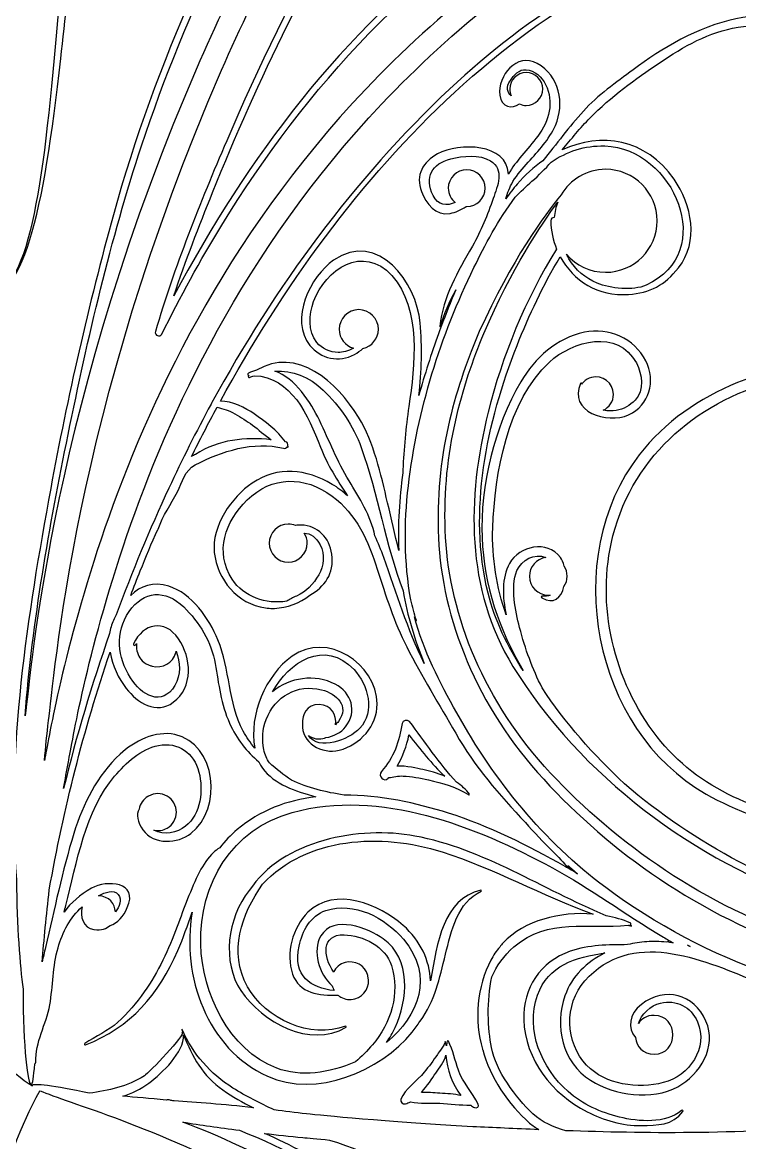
# Model space of a CAD drawing. Extents: x 0 to 115, y 0 to 123.
# Drawn here: x 59.2 to 73.12, y 69.19 to 90.92 of the extents above; entities that cross this region are included whole.
import ezdxf

# ---------------------------------------------------------------- set-up
doc = ezdxf.new("R2010")
doc.units = 0
doc.layers.add('ink_ext_XXXXXX', color=7, linetype='CONTINUOUS')

msp = doc.modelspace()

# ---------------------------------------------------------------- linework, layer by layer
at = {"layer": 'ink_ext_XXXXXX', "color": 7}
for points in [[(62.980708, 83.455911), (62.980708, 83.455911)], [(66.587861, 79.895325), (66.587861, 79.895325)], [(61.022791, 79.425425), (61.022791, 79.425425)], [(65.26953, 78.083811), (65.26953, 78.083811)], [(59.254316, 77.471741), (59.254316, 77.471741)], [(66.711686, 77.357794), (66.711686, 77.357794)], [(69.732875, 74.545802), (69.732875, 74.545802)], [(61.059833, 74.000055), (61.059833, 74.000055)], [(72.149402, 72.997461), (72.149402, 72.997461)], [(66.43405, 71.419839), (66.43405, 71.419839)], [(62.100175, 70.003789), (62.100175, 70.003789)], [(66.734264, 69.98368), (66.734264, 69.98368)], [(62.317133, 69.586805), (62.317133, 69.586805)]]:
    msp.add_lwpolyline(points, dxfattribs=at)
for points in [[(61.512447, 88.523211), (63.266105, 93.823697), (66.447102, 98.586902), (70.538266, 102.370444)], [(67.725569, 96.799377), (65.914055, 94.253027), (64.3957, 91.497833), (63.166622, 88.625869)], [(60.24668, 95.501508), (60.084755, 93.518544), (59.953522, 91.731725), (59.81735, 90.234183)], [(59.946466, 90.220777), (60.1158, 91.717614), (60.279136, 93.501964), (60.465755, 95.482811)], [(64.688858, 95.543136), (63.058672, 92.955864), (61.787261, 90.1474), (60.968816, 87.188652)], [(65.343966, 95.338877), (64.273639, 93.586983), (63.3797, 91.84285), (62.646275, 90.175622)], [(63.06608, 89.991119), (63.790686, 91.641766), (64.674041, 93.367555), (65.730258, 95.103222)], [(62.892514, 87.623275), (63.779397, 89.82355), (64.832086, 91.961736), (66.052697, 93.996911)], [(63.071725, 86.987922), (64.709319, 89.651041), (66.871494, 92.057339), (69.646091, 93.562641)], [(70.987352, 93.489264), (68.941594, 92.482436), (67.255316, 91.081555), (65.869605, 89.632697)], [(63.04315, 83.571975), (65.445919, 87.96935), (69.105636, 92.005833), (74.037469, 93.024655)], [(66.177933, 89.339891), (67.531541, 90.764761), (69.181483, 92.1413), (71.166211, 93.125197)], [(72.870127, 92.841916), (70.868114, 92.209386), (69.040019, 91.083672), (67.490619, 89.626347)], [(67.856802, 92.574511), (65.412405, 90.754883), (63.562086, 88.289319), (62.140039, 85.615616)], [(75.050647, 90.390464), (73.946452, 91.685864), (72.141641, 90.826497), (71.054027, 90.002408)], [(73.088497, 90.826497), (73.647297, 90.913986), (74.306286, 90.851544), (74.743025, 90.450436)], [(71.566614, 90.13858), (72.026283, 90.448319), (72.531814, 90.739714), (73.088497, 90.826497)], [(59.81735, 90.234183), (59.681177, 88.7377), (59.536891, 87.525908), (59.307586, 86.717694)], [(59.346039, 86.706405), (59.600744, 87.513208), (59.778191, 88.725705), (59.946466, 90.220777)], [(69.193477, 90.122352), (68.792722, 90.344955), (68.422658, 89.884227), (68.465344, 89.506402)], [(62.646275, 90.175622), (59.766902, 83.588202), (59.379552, 78.383319), (59.254316, 77.471741)], [(59.707283, 77.376139), (59.8237, 78.128614), (60.167305, 83.347961), (63.06608, 89.991119)], [(68.670661, 89.795327), (68.738747, 89.892341), (68.8407, 90.018989), (68.978283, 90.003114)], [(68.978283, 90.003114), (69.14303, 89.985122), (69.282025, 89.862002), (69.353991, 89.7156)], [(69.543786, 88.920791), (69.735344, 89.347652), (69.6154, 89.887402), (69.193477, 90.122352)], [(71.054027, 90.002408), (70.723827, 89.751936), (70.367522, 89.50993), (70.088122, 89.20125)], [(70.219355, 89.069664), (70.611644, 89.474652), (71.099889, 89.824255), (71.566614, 90.13858)], [(68.688652, 89.497936), (68.613511, 89.546972), (68.579291, 89.663741), (68.670661, 89.795327)], [(68.978636, 89.94808), (68.805069, 89.94808), (68.659372, 89.803089), (68.659372, 89.628816)], [(69.298252, 89.628816), (69.298252, 89.803089), (69.153614, 89.94808), (68.978636, 89.94808)], [(65.869605, 89.632697), (63.088305, 86.698644), (61.630627, 83.490483), (60.803011, 81.115583)], [(67.490619, 89.626347), (65.631833, 87.879744), (64.101836, 85.787066), (62.879814, 83.544105)], [(68.659372, 89.628816), (68.659372, 89.58225), (68.670661, 89.538152), (68.688652, 89.497936)], [(68.978636, 89.309552), (69.153614, 89.309552), (69.298252, 89.454544), (69.298252, 89.628816)], [(69.353991, 89.7156), (69.522266, 89.374816), (69.429133, 89.008986), (69.203355, 88.716533)], [(61.230225, 80.968122), (62.038086, 83.307391), (63.462955, 86.458755), (66.177933, 89.339891)], [(68.465344, 89.506402), (68.49145, 89.267925), (68.706997, 89.233705), (68.848461, 89.33848)], [(68.848461, 89.33848), (68.888325, 89.320136), (68.932422, 89.309552), (68.978636, 89.309552)], [(70.088122, 89.20125), (69.810133, 88.894333), (69.563541, 88.559194), (69.30178, 88.237814)], [(69.017441, 88.208886), (69.220289, 88.430077), (69.419608, 88.644566), (69.543786, 88.920791)], [(69.673255, 88.448422), (69.851761, 88.657266), (70.026033, 88.870344), (70.219355, 89.069664)], [(69.203355, 88.716533), (68.993452, 88.443483), (68.778611, 88.228994), (68.631855, 87.977464)], [(71.846366, 87.88045), (71.297797, 88.673494), (70.426436, 88.786383), (69.673255, 88.448422)], [(60.088989, 82.924627), (60.472811, 84.802464), (60.910961, 86.702525), (61.512447, 88.523211)], [(63.166622, 88.625869), (62.649802, 87.417958), (62.150269, 86.185), (61.783027, 84.921702)], [(68.631855, 87.977464), (68.615627, 88.581066), (67.679002, 88.590591), (67.258139, 88.369752)], [(69.465116, 88.211708), (69.766036, 88.414908), (70.109289, 88.536616), (70.501225, 88.523211)], [(70.501225, 88.523211), (71.847777, 88.476997), (72.70538, 86.464752), (71.305205, 85.822344)], [(67.258139, 88.369752), (66.97768, 88.221586), (66.820694, 87.953475), (66.946636, 87.63915)], [(67.170297, 87.564008), (66.996025, 87.914669), (67.145602, 88.183133), (67.51743, 88.273091)], [(67.51743, 88.273091), (67.749558, 88.329536), (68.071997, 88.366577), (68.287897, 88.234991)], [(68.287897, 88.234991), (68.556714, 88.069891), (68.424775, 87.743925), (68.33905, 87.506858)], [(69.30178, 88.237814), (69.120805, 88.112577), (68.953236, 87.960883), (68.805422, 87.784494)], [(67.823994, 88.06213), (67.628908, 88.06213), (67.465925, 87.8995), (67.465925, 87.704061)], [(68.181711, 87.704061), (68.181711, 87.8995), (68.01908, 88.06213), (67.823994, 88.06213)], [(68.720755, 87.832119), (68.80648, 87.968644), (68.909139, 88.091058), (69.017441, 88.208886)], [(69.088702, 87.837411), (69.223816, 87.955239), (69.346936, 88.081533), (69.465116, 88.211708)], [(70.519216, 88.070597), (70.151269, 88.070597), (69.830947, 87.871277), (69.65738, 87.574591)], [(71.518283, 87.07153), (71.518283, 87.623275), (71.071314, 88.070597), (70.519216, 88.070597)], [(68.581408, 87.498391), (68.617391, 87.612339), (68.655139, 87.725933), (68.720755, 87.832119)], [(68.766264, 87.529083), (68.868216, 87.635269), (68.975108, 87.73828), (69.088702, 87.837411)], [(71.933502, 86.159247), (72.334258, 86.669716), (72.192794, 87.3788), (71.846366, 87.88045)], [(62.140039, 85.615616), (62.366875, 86.293655), (62.626166, 86.961816), (62.892514, 87.623275)], [(66.946636, 87.63915), (67.040475, 87.403847), (67.215805, 87.16043), (67.505436, 87.216169)], [(67.465925, 87.704061), (67.465925, 87.59223), (67.519547, 87.492041), (67.601391, 87.426072)], [(67.823994, 87.346344), (68.01908, 87.346344), (68.181711, 87.509327), (68.181711, 87.704061)], [(69.65738, 87.574591), (69.331414, 87.180186), (68.697472, 86.319055), (68.068469, 84.923466)], [(68.805422, 87.784494), (68.727811, 87.692419), (68.653727, 87.596111), (68.581408, 87.498391)], [(67.601391, 87.426072), (67.441583, 87.357986), (67.268369, 87.365394), (67.170297, 87.564008)], [(68.33905, 87.506858), (68.222633, 87.183714), (68.104452, 86.878208), (67.934061, 86.5787)], [(67.964047, 86.162775), (68.17395, 86.588577), (68.4343, 87.094108), (68.766264, 87.529083)], [(68.154194, 84.886425), (68.703822, 86.155014), (69.262269, 86.989333), (69.589647, 87.43595)], [(69.589647, 87.43595), (69.553311, 87.341405), (69.53038, 87.240158), (69.52403, 87.13503)], [(60.968816, 87.188652), (60.485158, 85.439933), (60.079111, 83.664402), (59.75138, 81.880758)], [(67.505436, 87.216169), (67.599627, 87.234514), (67.711458, 87.28108), (67.810589, 87.34705)], [(67.810589, 87.34705), (67.815527, 87.346344), (67.819761, 87.346344), (67.823994, 87.346344)], [(61.904383, 84.870902), (62.264922, 85.591627), (62.649097, 86.300711), (63.071725, 86.987922)], [(69.52403, 87.13503), (69.489105, 87.136794), (69.452769, 87.117039), (69.45418, 87.07153)], [(69.45418, 87.07153), (69.460883, 86.876797), (69.500747, 86.691236), (69.569186, 86.522255)], [(70.519216, 86.072464), (71.071314, 86.072464), (71.518283, 86.520139), (71.518283, 87.07153)], [(58.712802, 85.5754), (58.70363, 85.570814), (59.106502, 85.882316), (59.346039, 86.706405)], [(59.307586, 86.717694), (59.093802, 85.894311), (58.705041, 85.571519), (58.712802, 85.5754)], [(66.920883, 85.092094), (66.855619, 85.867852), (66.107025, 86.896552), (65.24025, 86.307061)], [(64.853605, 85.505902), (65.080089, 86.129614), (65.814572, 86.62703), (66.370902, 86.008964)], [(67.934061, 86.5787), (67.649722, 86.081283), (67.357975, 85.600447), (67.303294, 85.020833)], [(69.569186, 86.522255), (68.962055, 85.555644), (68.510852, 84.446158), (68.239919, 83.358191)], [(65.24025, 86.307061), (64.790105, 86.000144), (64.38053, 85.149244), (64.780933, 84.655708)], [(68.80013, 84.649711), (69.034375, 85.236733), (69.308483, 85.826577), (69.637625, 86.3755)], [(69.637625, 86.3755), (69.888802, 85.907716), (70.372814, 85.601858), (70.962658, 85.643839)], [(69.806958, 86.336341), (69.791083, 86.364564), (69.775561, 86.393491), (69.760391, 86.422419)], [(69.760391, 86.422419), (69.944189, 86.208283), (70.215475, 86.072464), (70.519216, 86.072464)], [(70.357291, 85.860444), (70.126927, 85.955694), (69.932194, 86.118325), (69.806958, 86.336341)], [(66.691577, 81.930147), (66.86338, 83.393469), (67.314936, 84.841975), (67.964047, 86.162775)], [(70.962658, 85.643839), (71.379994, 85.673472), (71.669625, 85.824461), (71.933502, 86.159247)], [(66.370902, 86.008964), (66.948752, 85.366908), (66.817166, 84.258833), (66.700044, 83.466494)], [(71.305205, 85.822344), (71.055791, 85.707691), (70.606, 85.758844), (70.357291, 85.860444)], [(67.609505, 85.729916), (67.489561, 85.447341), (67.3802, 85.163002), (67.277541, 84.881839)], [(67.315289, 85.019069), (67.384433, 85.269541), (67.488855, 85.503786), (67.609505, 85.729916)], [(64.915341, 84.710036), (64.738952, 84.936166), (64.760119, 85.249786), (64.853605, 85.505902)], [(65.728494, 85.348211), (65.520708, 85.348211), (65.347494, 85.174997), (65.347494, 84.966858)], [(66.1102, 84.966858), (66.1102, 85.174997), (65.93628, 85.348211), (65.728494, 85.348211)], [(65.347494, 84.966858), (65.347494, 84.792939), (65.468497, 84.643714), (65.629716, 84.599264)], [(65.809986, 84.59503), (65.980025, 84.632425), (66.1102, 84.786589), (66.1102, 84.966858)], [(66.89513, 83.683452), (66.950869, 84.150883), (66.959336, 84.622547), (66.920883, 85.092094)], [(67.303294, 85.020833), (67.302589, 85.013425), (67.313877, 85.012366), (67.315289, 85.019069)], [(69.427369, 84.329741), (69.874691, 84.742491), (70.761222, 84.984497), (71.115764, 84.313514)], [(71.299208, 84.355847), (71.076252, 84.788705), (70.583069, 85.009897), (70.107172, 84.909355)], [(61.783027, 84.921702), (61.762214, 84.850089), (61.870516, 84.802111), (61.904383, 84.870902)], [(67.277541, 84.881839), (67.136077, 84.490961), (67.006255, 84.090205), (66.89513, 83.683452)], [(68.068469, 84.923466), (67.639139, 83.92193), (67.223566, 82.612419), (67.270839, 81.065841)], [(67.408422, 81.071486), (67.346686, 82.588783), (67.741797, 83.887358), (68.154194, 84.886425)], [(70.107172, 84.909355), (69.566364, 84.795408), (69.147264, 84.412644), (68.871039, 83.945919)], [(65.724261, 83.263294), (65.311158, 83.944861), (64.517055, 84.643714), (63.746941, 84.173461)], [(64.780933, 84.655708), (64.991541, 84.396769), (65.349258, 84.312102), (65.645944, 84.478614)], [(65.32668, 84.517066), (65.178514, 84.522711), (65.00918, 84.590444), (64.915341, 84.710036)], [(65.629716, 84.599264), (65.528116, 84.544583), (65.414522, 84.513186), (65.32668, 84.517066)], [(65.645944, 84.478614), (65.706269, 84.512833), (65.762361, 84.550933), (65.809986, 84.59503)], [(68.237802, 79.850169), (67.846219, 81.42003), (68.210286, 83.175452), (68.80013, 84.649711)], [(68.329525, 81.113114), (68.36445, 82.165802), (68.619508, 83.583264), (69.427369, 84.329741)], [(70.96548, 83.307391), (71.370116, 83.49013), (71.499233, 83.967086), (71.299208, 84.355847)], [(75.421064, 84.402766), (73.838855, 84.34985), (72.173744, 83.824564), (71.169739, 82.530222)], [(63.587839, 84.116311), (63.564908, 84.105727), (63.574786, 84.068686), (63.599127, 84.067275)], [(63.746941, 84.173461), (63.695083, 84.161114), (63.641814, 84.142769), (63.587839, 84.116311)], [(64.101836, 84.155116), (64.439797, 84.173461), (64.76153, 84.049989), (65.038814, 83.786816)], [(64.965436, 83.201205), (64.798925, 83.547986), (64.493772, 84.022825), (64.101836, 84.155116)], [(71.115764, 84.313514), (71.230416, 84.096908), (71.275925, 83.786111), (71.090364, 83.589966)], [(63.588191, 84.059514), (63.571964, 84.045402), (63.59313, 84.023883), (63.609711, 84.03235)], [(63.599127, 84.067275), (63.595247, 84.064452), (63.592072, 84.062689), (63.588191, 84.059514)], [(63.609711, 84.03235), (63.639344, 84.04505), (63.668272, 84.056339), (63.697552, 84.067275)], [(63.697552, 84.067275), (64.424275, 84.043286), (64.746008, 83.295044), (64.984839, 82.682975)], [(68.871039, 83.945919), (68.359864, 83.081966), (68.084697, 81.934733), (68.121739, 80.928258)], [(70.03203, 83.915227), (69.78438, 83.370891), (70.549555, 83.119361), (70.96548, 83.307391)], [(70.05743, 83.904644), (70.063075, 83.919108), (70.038733, 83.929691), (70.03203, 83.915227)], [(70.090591, 83.94345), (70.076127, 83.926869), (70.065544, 83.914169), (70.056019, 83.902527)], [(70.056019, 83.902527), (70.057077, 83.902527), (70.057077, 83.903233), (70.05743, 83.904644)], [(70.242639, 84.03235), (70.188311, 84.017533), (70.128339, 83.984372), (70.090591, 83.94345)], [(70.671616, 83.704972), (70.671616, 83.925458), (70.454658, 84.090911), (70.242639, 84.03235)], [(70.661739, 80.961419), (71.066022, 82.550683), (72.367772, 83.622775), (73.940102, 84.005186)], [(65.038814, 83.786816), (65.361958, 83.480958), (65.624425, 83.093608), (65.776825, 82.67345)], [(70.471944, 83.396997), (70.588714, 83.450972), (70.671616, 83.569858), (70.671616, 83.704972)], [(62.863939, 83.51553), (62.573602, 82.980719), (62.299847, 82.437089), (62.04373, 81.887814)], [(62.483997, 82.497766), (62.642747, 82.818089), (62.8082, 83.138411), (62.980708, 83.455911)], [(62.879814, 83.544105), (62.870289, 83.537755), (62.863939, 83.527172), (62.863939, 83.51553)], [(62.980708, 83.455911), (63.095714, 83.418869), (63.210014, 83.396644), (63.323255, 83.329969)], [(63.70108, 83.32503), (63.527866, 83.4418), (63.273161, 83.573033), (63.04315, 83.571975)], [(66.700044, 83.466494), (66.639366, 83.056566), (66.605147, 82.653341), (66.585391, 82.238122)], [(71.090364, 83.589966), (70.991233, 83.485897), (70.866702, 83.414989), (70.723827, 83.391352)], [(63.323255, 83.329969), (63.441436, 83.259414), (63.558911, 83.188152), (63.669683, 83.106308)], [(64.30433, 82.785633), (64.157222, 82.998711), (63.902516, 83.188858), (63.70108, 83.32503)], [(66.289411, 81.598536), (66.152886, 82.165802), (66.030472, 82.758469), (65.724261, 83.263294)], [(68.239919, 83.358191), (67.822936, 81.683908), (67.801769, 79.929191), (68.721814, 78.427064)], [(70.723827, 83.391352), (70.653272, 83.380064), (70.563314, 83.381827), (70.471944, 83.396997)], [(63.669683, 83.106308), (63.781866, 83.023758), (63.902516, 82.912986), (64.031633, 82.824439)], [(65.541875, 82.025044), (65.312216, 82.40675), (65.156994, 82.803272), (64.965436, 83.201205)], [(59.254316, 77.471741), (59.397544, 79.307597), (59.724922, 81.140277), (60.088989, 82.924627)], [(62.553847, 82.33443), (63.069608, 82.603952), (63.683441, 82.803977), (64.269758, 82.65828)], [(64.031633, 82.824439), (63.521164, 82.879825), (63.017044, 82.830436), (62.559139, 82.541158)], [(64.269758, 82.65828), (64.300097, 82.651225), (64.324439, 82.663925), (64.338197, 82.684386)], [(64.305741, 82.785633), (64.304683, 82.785633), (64.304683, 82.785633), (64.30433, 82.785633)], [(64.350191, 82.710844), (64.357952, 82.742947), (64.345605, 82.778225), (64.305741, 82.785633)], [(64.338197, 82.684386), (64.343136, 82.68368), (64.347722, 82.682269), (64.351602, 82.681564)], [(64.360422, 82.6925), (64.357247, 82.69885), (64.354072, 82.704847), (64.350191, 82.710844)], [(64.351602, 82.681564), (64.358658, 82.681211), (64.363244, 82.686502), (64.360422, 82.6925)], [(64.984839, 82.682975), (65.116777, 82.343955), (65.312922, 82.03845), (65.512241, 81.73365)], [(65.776825, 82.67345), (66.105614, 81.763989), (66.24355, 80.795966), (66.587861, 79.895325)], [(62.559139, 82.541158), (62.537619, 82.528105), (62.511161, 82.513289), (62.483997, 82.497766)], [(71.169739, 82.530222), (69.6281, 80.541261), (70.268039, 77.19975), (72.469372, 75.949505)], [(62.208477, 81.812319), (62.309019, 82.005641), (62.350647, 82.228244), (62.553847, 82.33443)], [(65.213791, 81.958369), (64.707908, 82.255408), (64.163219, 82.321377), (63.661569, 81.983769)], [(66.583275, 82.185558), (66.515189, 81.684614), (66.485555, 81.180494), (66.504958, 80.678491)], [(66.585391, 82.238122), (66.585039, 82.220836), (66.58398, 82.20355), (66.583275, 82.185558)], [(63.661569, 81.983769), (63.262225, 81.7146), (62.869583, 81.143805), (62.925322, 80.640039)], [(63.562791, 81.655686), (64.042569, 82.123469), (64.677569, 82.129819), (65.213086, 81.731886)], [(65.512241, 81.73365), (65.421577, 81.817611), (65.323152, 81.893458), (65.213791, 81.958369)], [(66.042114, 80.962477), (65.965208, 81.344183), (65.738019, 81.699783), (65.541875, 82.025044)], [(66.738497, 79.71823), (66.608322, 80.447422), (66.605147, 81.196369), (66.691577, 81.930147)], [(59.75138, 81.880758), (59.297355, 79.4159), (58.886016, 76.815575), (59.087452, 74.291802)], [(62.04373, 81.887814), (61.668022, 81.081716), (61.327591, 80.259744), (61.022791, 79.425425)], [(61.838061, 81.0923), (61.929783, 81.356883), (62.081125, 81.56608), (62.208477, 81.812319)], [(65.213086, 81.731886), (65.682633, 81.382989), (65.914761, 80.855233), (66.088327, 80.313014)], [(63.272102, 80.11828), (62.92885, 80.650622), (63.134872, 81.238702), (63.562791, 81.655686)], [(66.504958, 80.678491), (66.433344, 80.985408), (66.363494, 81.292325), (66.289411, 81.598536)], [(60.803011, 81.115583), (59.982097, 78.716341), (59.727039, 77.086155), (59.639197, 76.656825)], [(61.489164, 80.279852), (61.597114, 80.547964), (61.710002, 80.816427), (61.827125, 81.08595)], [(61.827125, 81.08595), (61.831358, 81.084891), (61.83665, 81.086655), (61.838061, 81.0923)], [(64.360069, 81.187197), (64.159339, 81.187197), (63.991416, 81.019275), (63.991416, 80.817839)], [(64.498711, 81.158975), (64.455672, 81.176614), (64.408752, 81.187197), (64.360069, 81.187197)], [(64.612658, 81.169911), (64.571736, 81.171675), (64.533636, 81.167441), (64.498711, 81.158975)], [(65.206383, 80.60723), (65.16158, 80.922614), (64.933333, 81.152977), (64.612658, 81.169911)], [(67.270839, 81.065841), (67.302236, 79.527377), (67.934766, 77.79418), (69.198416, 76.369311)], [(69.334236, 76.487491), (68.083991, 77.877083), (67.45393, 79.561244), (67.408422, 81.071486)], [(68.587405, 79.427541), (68.406077, 79.962705), (68.309416, 80.52468), (68.329525, 81.113114)], [(60.093575, 76.57498), (60.179652, 76.997255), (60.428008, 78.605569), (61.230225, 80.968122)], [(64.728369, 80.817839), (64.728369, 80.888747), (64.707202, 80.955069), (64.671572, 81.011866)], [(64.671572, 81.011866), (64.789047, 81.00728), (64.902641, 80.940605), (64.980605, 80.784325)], [(66.212858, 80.540555), (66.162058, 80.682372), (66.106672, 80.824894), (66.042114, 80.962477)], [(68.121739, 80.928258), (68.155605, 79.997983), (68.456525, 79.133677), (68.919722, 78.344866)], [(69.6408, 80.542319), (69.386447, 80.884866), (68.841405, 80.762805), (68.655139, 80.425902)], [(71.517577, 77.062166), (70.676202, 78.143077), (70.320602, 79.623333), (70.661739, 80.961419)], [(62.925322, 80.640039), (62.984589, 80.106286), (63.372291, 79.642383), (63.916275, 79.562655)], [(63.991416, 80.817839), (63.991416, 80.617108), (64.159339, 80.449186), (64.360069, 80.449186)], [(64.360069, 80.449186), (64.560447, 80.449186), (64.728369, 80.617108), (64.728369, 80.817839)], [(64.980605, 80.784325), (65.07268, 80.598058), (65.057511, 80.380747), (64.95203, 80.201889)], [(68.799425, 80.284791), (68.88268, 80.491519), (69.141619, 80.634394), (69.356108, 80.539497)], [(64.78058, 79.80713), (65.059627, 79.971877), (65.259652, 80.220586), (65.206383, 80.60723)], [(67.001316, 78.48633), (66.669, 79.152727), (66.462625, 79.83888), (66.212858, 80.540555)], [(68.655139, 80.425902), (68.4978, 80.142622), (68.51685, 79.777497), (68.587405, 79.427541)], [(69.356108, 80.539497), (69.179719, 80.514097), (69.040019, 80.35958), (69.040019, 80.176489)], [(69.714177, 80.374044), (69.698302, 80.439661), (69.673608, 80.497516), (69.6408, 80.542319)], [(61.302897, 79.805719), (61.363575, 79.964822), (61.425664, 80.122866), (61.489164, 80.279852)], [(64.95203, 80.201889), (64.848314, 80.026205), (64.712847, 79.870277), (64.519525, 79.793019)], [(66.088327, 80.313014), (66.253427, 79.798311), (66.413236, 79.289605), (66.660533, 78.805947)], [(68.850577, 79.183066), (68.766264, 79.513266), (68.667133, 79.953533), (68.799425, 80.284791)], [(69.773797, 80.176489), (69.773797, 80.249514), (69.751572, 80.316189), (69.714177, 80.374044)], [(62.041614, 79.983519), (61.737519, 80.078064), (61.494102, 79.985636), (61.302897, 79.805719)], [(62.99623, 78.943883), (62.828308, 79.354164), (62.48823, 79.844877), (62.041614, 79.983519)], [(64.332552, 79.691419), (63.932502, 79.628625), (63.494705, 79.772558), (63.272102, 80.11828)], [(69.040019, 80.176489), (69.040019, 79.976816), (69.20653, 79.809952), (69.407261, 79.809952)], [(69.278497, 79.760211), (69.5138, 79.615572), (69.65738, 79.762327), (69.711002, 79.974347)], [(69.711002, 79.974347), (69.750161, 80.032555), (69.773797, 80.102405), (69.773797, 80.176489)], [(61.273264, 79.490336), (61.556544, 79.900969), (61.974586, 79.926369), (62.331597, 79.581705)], [(64.0909, 79.553483), (64.331847, 79.563008), (64.5862, 79.656847), (64.78058, 79.80713)], [(64.519525, 79.793019), (64.451439, 79.766561), (64.392525, 79.729872), (64.332552, 79.691419)], [(66.587861, 79.895325), (66.672175, 79.407433), (66.814344, 78.938944), (67.001316, 78.48633)], [(68.919722, 78.344866), (68.616333, 78.814414), (68.3708, 79.317122), (68.237802, 79.850169)], [(69.285552, 79.788433), (69.27003, 79.789139), (69.266502, 79.767266), (69.278497, 79.760211)], [(69.44148, 79.811716), (69.3995, 79.792666), (69.3487, 79.782789), (69.285552, 79.788433)], [(69.407261, 79.809952), (69.418197, 79.809952), (69.429839, 79.810305), (69.44148, 79.811716)], [(62.331597, 79.581705), (62.6304, 79.293486), (62.872052, 78.894141), (62.941902, 78.480686)], [(63.916275, 79.562655), (63.964252, 79.5556), (64.013289, 79.552072), (64.062677, 79.552777)], [(64.062677, 79.552777), (64.060914, 79.551014), (64.062325, 79.547133), (64.065147, 79.548191)], [(64.065147, 79.548191), (64.074319, 79.550308), (64.082433, 79.552072), (64.0909, 79.553483)], [(66.8468, 79.319944), (66.809405, 79.452236), (66.773775, 79.58488), (66.738497, 79.71823)], [(60.970227, 79.32065), (60.931422, 79.2381), (60.90708, 79.151669), (60.894027, 79.06418)], [(61.022791, 79.425425), (61.004094, 79.390852), (60.986455, 79.355927), (60.970227, 79.32065)], [(61.30078, 78.20305), (61.047133, 78.610861), (60.988925, 79.078291), (61.273264, 79.490336)], [(62.232466, 78.961875), (61.958711, 79.35875), (61.544902, 79.25715), (61.357225, 78.866625)], [(67.632083, 77.525011), (67.300119, 78.121911), (66.981914, 78.728689), (66.810111, 79.389441)], [(66.810111, 79.389441), (66.822105, 79.365805), (66.832689, 79.342169), (66.844683, 79.318533)], [(66.844683, 79.318533), (66.845389, 79.317827), (66.847152, 79.318533), (66.8468, 79.319944)], [(66.085505, 77.698225), (66.073158, 78.484919), (65.110427, 79.113569), (64.435211, 78.625325)], [(69.286964, 78.011491), (69.102108, 78.380144), (68.956764, 78.763261), (68.850577, 79.183066)], [(60.894027, 79.06418), (60.547247, 78.077108), (60.248444, 77.074514), (60.0015, 76.058866)], [(62.130161, 77.731033), (62.525272, 78.022075), (62.481175, 78.60063), (62.232466, 78.961875)], [(63.488002, 77.171527), (63.190964, 77.732444), (63.232239, 78.369208), (62.99623, 78.943883)], [(64.055975, 77.934939), (64.362186, 78.502205), (65.073033, 78.974575), (65.637477, 78.364975)], [(59.723864, 74.093189), (59.998677, 75.655641), (60.391319, 77.198691), (60.902494, 78.701525)], [(60.902494, 78.701525), (60.947297, 78.445055), (61.066536, 78.1967), (61.216114, 78.000555)], [(61.357225, 78.866625), (61.345583, 78.841225), (61.378391, 78.822175), (61.395325, 78.844752)], [(61.395325, 78.844752), (61.402733, 78.855689), (61.410141, 78.864508), (61.418255, 78.874386)], [(61.418255, 78.874386), (61.414375, 78.852866), (61.411905, 78.830289), (61.414375, 78.807358)], [(61.414375, 78.807358), (61.414375, 78.807358), (61.414375, 78.807358), (61.414375, 78.806652)], [(61.414375, 78.806652), (61.423194, 78.702583), (61.450005, 78.61333), (61.525852, 78.53713)], [(61.717058, 78.433061), (61.916025, 78.379439), (62.12628, 78.496914), (62.181666, 78.696586)], [(62.186252, 78.72128), (62.268097, 78.513141), (62.276564, 78.255966), (62.159794, 78.058411)], [(62.181666, 78.696586), (62.184136, 78.7047), (62.184841, 78.713519), (62.186252, 78.72128)], [(66.660533, 78.805947), (66.952986, 78.234447), (67.292005, 77.687641), (67.610211, 77.1299)], [(61.525852, 78.53713), (61.573477, 78.490564), (61.629216, 78.457402), (61.694127, 78.439411)], [(62.941902, 78.480686), (63.00893, 78.087339), (63.058672, 77.693991), (63.22095, 77.326044)], [(64.435211, 78.625325), (63.915922, 78.249969), (63.592777, 77.491497), (63.712016, 76.843797)], [(61.694127, 78.439411), (61.701536, 78.437294), (61.708944, 78.434472), (61.717058, 78.433061)], [(65.26953, 78.083811), (64.882533, 78.284541), (64.379119, 78.213986), (64.055975, 77.934939)], [(65.637477, 78.364975), (65.909469, 78.070052), (66.054461, 77.547236), (65.748602, 77.226914)], [(68.721814, 78.427064), (70.022858, 76.304752), (72.255941, 74.647755), (74.596269, 73.846597)], [(62.159794, 78.058411), (61.910733, 77.635077), (61.507508, 77.869675), (61.30078, 78.20305)], [(63.932502, 77.399069), (64.110655, 77.843569), (64.526933, 78.094394), (65.007769, 77.973744)], [(65.472025, 77.25443), (65.708386, 77.549705), (65.587736, 77.919064), (65.26953, 78.083811)], [(61.216114, 78.000555), (61.42778, 77.722214), (61.805605, 77.491497), (62.130161, 77.731033)], [(65.007769, 77.973744), (65.295636, 77.90213), (65.55775, 77.656597), (65.334441, 77.360616)], [(70.8854, 76.147766), (70.290616, 76.710094), (69.730758, 77.332747), (69.286964, 78.011491)], [(64.958733, 77.687641), (64.725194, 77.687641), (64.618655, 77.492202), (64.637705, 77.311933)], [(65.277291, 77.296411), (65.305161, 77.480208), (65.199327, 77.687641), (64.958733, 77.687641)], [(65.349258, 76.800405), (65.750014, 76.903769), (66.091502, 77.272775), (66.085505, 77.698225)], [(59.629319, 76.60038), (59.651897, 76.854733), (59.67765, 77.112966), (59.707283, 77.376139)], [(63.887347, 76.8124), (63.8496, 77.006427), (63.858419, 77.213508), (63.932502, 77.399069)], [(66.711686, 77.357794), (66.673586, 77.405772), (66.576572, 77.381077), (66.568105, 77.319694)], [(70.521333, 74.137286), (69.312011, 75.037222), (68.36198, 76.211972), (67.632083, 77.525011)], [(62.158383, 77.105558), (61.785497, 77.186697), (61.36428, 76.973266), (61.098639, 76.725969)], [(63.22095, 77.326044), (63.360297, 77.011366), (63.5575, 76.774652), (63.78998, 76.577802)], [(63.712016, 76.843797), (63.626291, 76.946455), (63.549739, 77.055111), (63.488002, 77.171527)], [(64.635589, 77.308405), (64.604544, 76.954216), (65.019058, 76.71468), (65.349258, 76.800405)], [(64.637705, 77.311933), (64.637, 77.310875), (64.635589, 77.310169), (64.635589, 77.308405)], [(65.748602, 77.226914), (65.529527, 76.998666), (64.956264, 76.776064), (64.7513, 77.089683)], [(65.092436, 77.045586), (65.238839, 77.0664), (65.387358, 77.147539), (65.472025, 77.25443)], [(65.334441, 77.360616), (65.315744, 77.334864), (65.296341, 77.314402), (65.277291, 77.296411)], [(66.568105, 77.319694), (66.519775, 76.978558), (66.405122, 76.6473), (66.168761, 76.389419)], [(67.627497, 76.180222), (67.286008, 76.541114), (67.01825, 76.968327), (66.711686, 77.357794)], [(61.844411, 76.895302), (62.226822, 76.966916), (62.528447, 76.75278), (62.627225, 76.376014)], [(62.473414, 75.188564), (63.089716, 75.664108), (62.976475, 76.927758), (62.158383, 77.105558)], [(64.7513, 77.089683), (64.803864, 77.046997), (64.872302, 77.01948), (64.958733, 77.01948)], [(64.958733, 77.01948), (65.00918, 77.01948), (65.05363, 77.029005), (65.092436, 77.045586)], [(66.473208, 76.493489), (66.585391, 76.677639), (66.657711, 76.883661), (66.702866, 77.097091)], [(66.702866, 77.097091), (66.931114, 76.810636), (67.142427, 76.538997), (67.397839, 76.29805)], [(67.610211, 77.1299), (67.97463, 76.488902), (68.458289, 75.933277), (68.962055, 75.396702)], [(74.830161, 75.431275), (73.569333, 75.518058), (72.306741, 76.04793), (71.517577, 77.062166)], [(61.098639, 76.725969), (60.647083, 76.306164), (60.38003, 75.768177), (60.199761, 75.184683)], [(60.991394, 76.297344), (61.216114, 76.556283), (61.49375, 76.82898), (61.844411, 76.895302)], [(63.993533, 76.554872), (63.944497, 76.629308), (63.906044, 76.713269), (63.887347, 76.8124)], [(59.639197, 76.656825), (59.635669, 76.637775), (59.632494, 76.61943), (59.629319, 76.60038)], [(60.0015, 76.058866), (60.031133, 76.228905), (60.061472, 76.401061), (60.093575, 76.57498)], [(63.78998, 76.577802), (63.950141, 76.222202), (64.373827, 76.051458), (64.725194, 75.945977)], [(64.422511, 76.220439), (64.274697, 76.32345), (64.129352, 76.434222), (63.993533, 76.554872)], [(66.972036, 76.425402), (66.864791, 76.448333), (66.652419, 76.500191), (66.473208, 76.493489)], [(60.043127, 73.789094), (60.258675, 74.611066), (60.41813, 75.63518), (60.991394, 76.297344)], [(62.627225, 76.376014), (62.717536, 76.029939), (62.667794, 75.568858), (62.366875, 75.327205)], [(66.168761, 76.389419), (66.089386, 76.302636), (66.219208, 76.17105), (66.298583, 76.259244)], [(66.307755, 76.27018), (66.400183, 76.279), (66.492611, 76.306164), (66.588919, 76.301225)], [(66.588919, 76.301225), (66.75543, 76.292405), (66.917708, 76.264183), (67.079986, 76.22573)], [(67.397839, 76.29805), (67.256022, 76.356964), (67.10715, 76.39718), (66.972036, 76.425402)], [(69.198416, 76.369311), (70.457127, 74.956789), (72.161044, 73.698783), (74.219855, 72.95795)], [(74.291469, 73.166089), (72.274991, 73.87623), (70.577777, 75.1106), (69.334236, 76.487491)], [(65.442744, 75.932572), (65.096316, 75.98443), (64.738952, 76.066627), (64.422511, 76.220439)], [(64.436269, 75.593905), (66.139127, 76.061689), (68.004264, 75.325089), (69.488047, 74.518991)], [(66.298583, 76.259244), (66.302464, 76.262772), (66.304933, 76.267005), (66.307755, 76.27018)], [(67.079986, 76.22573), (67.336102, 76.1647), (67.644783, 76.087441), (67.862447, 75.934336)], [(67.8755, 75.947389), (67.812, 76.040169), (67.725569, 76.116722), (67.627497, 76.180222)], [(73.112839, 74.636819), (72.320852, 75.057683), (71.568377, 75.563566), (70.8854, 76.147766)], [(61.636977, 75.903997), (61.548077, 75.849316), (61.486341, 75.761122), (61.46835, 75.659522)], [(61.648266, 75.910347), (61.644739, 75.908583), (61.641211, 75.905761), (61.636977, 75.903997)], [(62.011627, 75.910347), (61.898033, 75.977022), (61.761508, 75.972789), (61.648266, 75.910347)], [(62.18978, 75.599902), (62.18978, 75.727255), (62.120989, 75.846141), (62.011627, 75.910347)], [(64.893822, 75.899058), (64.337491, 75.82815), (63.809736, 75.635886), (63.368764, 75.262294)], [(64.725194, 75.945977), (64.780933, 75.92975), (64.83773, 75.913522), (64.893822, 75.899058)], [(67.468394, 75.581558), (66.848564, 75.778408), (66.138422, 75.931514), (65.442744, 75.932572)], [(67.862447, 75.934336), (67.869855, 75.928339), (67.880439, 75.939275), (67.8755, 75.947389)], [(72.469372, 75.949505), (73.57145, 75.322972), (75.398839, 74.821322), (76.516439, 75.671516)], [(61.46835, 75.659522), (61.405555, 75.559686), (61.435541, 75.403758), (61.540669, 75.256297)], [(62.011627, 75.289811), (62.120989, 75.354016), (62.18978, 75.473255), (62.18978, 75.599902)], [(62.662502, 73.039089), (62.627225, 74.208194), (63.272102, 75.272877), (64.436269, 75.593905)], [(69.732875, 74.545802), (69.010386, 74.953614), (68.261086, 75.329675), (67.468394, 75.581558)], [(61.540669, 75.256297), (61.755511, 74.957494), (62.213064, 74.988186), (62.473414, 75.188564)], [(62.366875, 75.327205), (62.203891, 75.195619), (61.944952, 75.138116), (61.753041, 75.250652)], [(61.753041, 75.250652), (61.839825, 75.231955), (61.931194, 75.242539), (62.011627, 75.289811)], [(63.368764, 75.262294), (63.242469, 75.155755), (63.129933, 75.035811), (63.030097, 74.906694)], [(66.818577, 75.137058), (65.748955, 75.337436), (64.239419, 75.058389), (63.604419, 74.077314)], [(63.862652, 74.205372), (64.719197, 75.118361), (66.152886, 75.206555), (67.344922, 74.827672)], [(68.962055, 75.396702), (69.131741, 75.205144), (69.308483, 75.020641), (69.491222, 74.842136)], [(60.199761, 75.184683), (59.975041, 74.457255), (59.824052, 73.716069), (59.648722, 72.976294)], [(70.529447, 73.59048), (69.292961, 74.10483), (68.148902, 74.887644), (66.818577, 75.137058)], [(62.910152, 74.817794), (62.798675, 74.707022), (62.711186, 74.579669), (62.638866, 74.439616)], [(63.030097, 74.906694), (62.985647, 74.880236), (62.944019, 74.851308), (62.910152, 74.817794)], [(67.344922, 74.827672), (68.357747, 74.505939), (69.284494, 73.98418), (70.276505, 73.62223)], [(69.491222, 74.842136), (69.596702, 74.731716), (69.70183, 74.622002), (69.805547, 74.510525)], [(69.972058, 74.406102), (69.892683, 74.453375), (69.813308, 74.500647), (69.732875, 74.545802)], [(69.821069, 74.523225), (69.810133, 74.538394), (69.797786, 74.552152), (69.78685, 74.566616)], [(69.78685, 74.566616), (69.847175, 74.512289), (69.909264, 74.459019), (69.972058, 74.406102)], [(81.613725, 74.633997), (78.980239, 72.985114), (75.790069, 73.212655), (73.112839, 74.636819)], [(62.638866, 74.439616), (62.464947, 74.099891), (62.339005, 73.738647), (62.20495, 73.381283)], [(69.488047, 74.518991), (70.226411, 74.117883), (70.893866, 73.621877), (71.612475, 73.191136)], [(69.805547, 74.510525), (69.813308, 74.501705), (69.828477, 74.513347), (69.821069, 74.523225)], [(59.087452, 74.291802), (59.094508, 73.369994), (59.151658, 72.628102), (59.215864, 72.165964)], [(60.539839, 74.124233), (60.317589, 73.998644), (60.144022, 73.842364), (60.009614, 73.661741)], [(61.236575, 73.747819), (61.462705, 74.247705), (60.841111, 74.293566), (60.539839, 74.124233)], [(60.677422, 73.976772), (60.812889, 74.049091), (60.977636, 74.106241), (61.059833, 74.000055)], [(63.569494, 72.212883), (63.196255, 72.885983), (63.454489, 73.617644), (63.862652, 74.205372)], [(66.591036, 73.403508), (66.132425, 73.812025), (65.266002, 74.167625), (64.743539, 73.658919)], [(77.306661, 71.738044), (74.907772, 71.83153), (72.445736, 72.70395), (70.521333, 74.137286)], [(59.584516, 72.694777), (59.6205, 73.120227), (59.666008, 73.589775), (59.723864, 74.093189)], [(61.005152, 73.663858), (60.997744, 73.820844), (60.888736, 73.971127), (60.677422, 73.976772)], [(61.059833, 74.000055), (61.137091, 73.90163), (61.094052, 73.766869), (61.005152, 73.663858)], [(63.604419, 74.077314), (63.17403, 73.550616), (63.071725, 72.679961), (63.442494, 72.139505)], [(68.098808, 74.084016), (67.362914, 73.915389), (67.256022, 73.066605), (67.120908, 72.330711)], [(67.412302, 72.842239), (67.523075, 73.293089), (67.646194, 73.855416), (68.105864, 74.067083)], [(68.105864, 74.067083), (68.115741, 74.072022), (68.108333, 74.086839), (68.098808, 74.084016)], [(59.893902, 72.968533), (59.984566, 73.277214), (60.12603, 73.556261), (60.362039, 73.762283)], [(60.009614, 73.661741), (60.02055, 73.704427), (60.032544, 73.746408), (60.043127, 73.789094)], [(60.362039, 73.762283), (60.308769, 73.583072), (60.384264, 73.349533), (60.587816, 73.322722)], [(60.902494, 73.402097), (61.058775, 73.4469), (61.159316, 73.576369), (61.236575, 73.747819)], [(64.570325, 73.001341), (64.636294, 73.291677), (64.787283, 73.590833), (65.089614, 73.692433)], [(65.089614, 73.692433), (65.632891, 73.874819), (66.246019, 73.549558), (66.594916, 73.137514)], [(70.276505, 73.62223), (69.638683, 73.674089), (68.937714, 73.502639), (68.531314, 73.063783)], [(59.39578, 70.285305), (58.541352, 70.756969), (57.678105, 72.524033), (57.763125, 73.491702)], [(62.218355, 72.917733), (62.322072, 73.154447), (62.406739, 73.407389), (62.49705, 73.657508)], [(62.49705, 73.657508), (62.281855, 72.4182), (62.785622, 71.007441), (63.955786, 70.476864)], [(64.743539, 73.658919), (64.443677, 73.366819), (64.305741, 72.854233), (64.44403, 72.458416)], [(66.204039, 73.144216), (65.919347, 73.350944), (65.233194, 73.614822), (64.991189, 73.198191)], [(68.740864, 72.985114), (69.4122, 73.562611), (70.169966, 73.323427), (70.958072, 73.406683)], [(70.997583, 73.452191), (70.854708, 73.513575), (70.696311, 73.559789), (70.529447, 73.59048)], [(70.993702, 73.413739), (71.008872, 73.421147), (71.017339, 73.443372), (70.997583, 73.452191)], [(60.587816, 73.322722), (60.590639, 73.322016), (60.593461, 73.321311), (60.596636, 73.321311)], [(60.596636, 73.321311), (60.732102, 73.303672), (60.835114, 73.338597), (60.902494, 73.402097)], [(62.20495, 73.381283), (62.037733, 72.936783), (61.84053, 72.503925), (61.566775, 72.113047)], [(67.120908, 72.330711), (67.106444, 72.721236), (66.927939, 73.103647), (66.591036, 73.403508)], [(70.117402, 72.327889), (71.015575, 73.336833), (72.360716, 72.763216), (73.392944, 72.330005)], [(70.958072, 73.406683), (70.977827, 73.402097), (70.996525, 73.395747), (71.01628, 73.390808)], [(71.020161, 73.403508), (71.011341, 73.406683), (71.002169, 73.410211), (70.993702, 73.413739)], [(71.01628, 73.390808), (71.024747, 73.389044), (71.028275, 73.401391), (71.020161, 73.403508)], [(64.137114, 70.633497), (63.199783, 70.995447), (62.692136, 72.083766), (62.662502, 73.039089)], [(64.991189, 73.198191), (64.825736, 72.914205), (64.95203, 72.455241), (65.213791, 72.233697)], [(65.242014, 72.498633), (65.029994, 72.801316), (65.005652, 73.231705), (65.442744, 73.220769)], [(65.442744, 73.220769), (65.812455, 73.211244), (66.241786, 72.99605), (66.362083, 72.623516)], [(66.43405, 71.419839), (66.680641, 71.966644), (66.754019, 72.746636), (66.204039, 73.144216)], [(66.594916, 73.137514), (67.199577, 72.42208), (66.892661, 71.649144), (66.268597, 71.133736)], [(68.531314, 73.063783), (68.507325, 73.039089), (68.485805, 73.010514), (68.464286, 72.983702)], [(70.947136, 73.029564), (70.570722, 73.026389), (70.193955, 73.027094), (69.8313, 72.901858)], [(71.3172, 73.087066), (71.194433, 73.0786), (71.070255, 73.05955), (70.947136, 73.029564)], [(71.697494, 73.079658), (71.570847, 73.092005), (71.443847, 73.096239), (71.3172, 73.087066)], [(71.612475, 73.191136), (71.684794, 73.14845), (71.757819, 73.105764), (71.830139, 73.062372)], [(71.736652, 73.086361), (71.723247, 73.083539), (71.710547, 73.081775), (71.697494, 73.079658)], [(71.745825, 73.074719), (71.748294, 73.080364), (71.744414, 73.087772), (71.736652, 73.086361)], [(71.830139, 73.062372), (71.802622, 73.066958), (71.774047, 73.071897), (71.745825, 73.074719)], [(72.149402, 72.997461), (72.135291, 73.005222), (72.120475, 73.013336), (72.106716, 73.021802)], [(72.106716, 73.021802), (72.125766, 73.01263), (72.144464, 73.003105), (72.163161, 72.99358)], [(59.648722, 72.976294), (59.626497, 72.881397), (59.604977, 72.787558), (59.584516, 72.694777)], [(59.732683, 71.8594), (59.79583, 72.2277), (59.788422, 72.606936), (59.893902, 72.968533)], [(60.423775, 71.084347), (61.30713, 71.429364), (61.845822, 72.0626), (62.218355, 72.917733)], [(65.253655, 72.138447), (64.803864, 72.18325), (64.439091, 72.420669), (64.570325, 73.001341)], [(66.920883, 71.542252), (67.208397, 71.946536), (67.29518, 72.367752), (67.412302, 72.842239)], [(68.464286, 72.983702), (68.395847, 72.90715), (68.339755, 72.821072), (68.294952, 72.727233)], [(68.312944, 72.404441), (68.405019, 72.618225), (68.544014, 72.815427), (68.740864, 72.985114)], [(69.8313, 72.901858), (69.253097, 72.701833), (68.911961, 72.18713), (68.931011, 71.569769)], [(69.199827, 72.049547), (69.400911, 72.628102), (69.933958, 72.786852), (70.506164, 72.86905)], [(70.506164, 72.86905), (70.156914, 72.69513), (69.863402, 72.419964), (69.730758, 72.038611)], [(72.163161, 72.99358), (72.15928, 72.994991), (72.154341, 72.99605), (72.149402, 72.997461)], [(65.4625, 72.683136), (65.3609, 72.655266), (65.2847, 72.586122), (65.242014, 72.498633)], [(65.902061, 72.434075), (65.859375, 72.623516), (65.643475, 72.732877), (65.4625, 72.683136)], [(66.362083, 72.623516), (66.534591, 72.091527), (66.352911, 71.5038), (65.993077, 71.086816)], [(68.294952, 72.727233), (68.024019, 72.224525), (67.964047, 71.556011), (68.131969, 71.003561)], [(64.44403, 72.458416), (64.574558, 72.088), (64.965436, 72.03085), (65.325622, 72.052369)], [(65.655469, 71.977227), (65.838208, 72.028027), (65.964502, 72.232639), (65.905589, 72.419258)], [(65.905589, 72.419258), (65.903825, 72.424197), (65.902414, 72.429136), (65.902061, 72.434075)], [(68.303066, 71.037075), (68.234627, 71.391969), (68.207464, 71.937716), (68.312944, 72.404441)], [(59.215864, 72.165964), (59.214452, 71.01873), (59.307939, 70.306825), (59.372144, 70.314586)], [(65.474141, 71.448766), (64.790105, 71.188064), (63.916275, 71.586702), (63.569494, 72.212883)], [(65.213791, 72.233697), (65.222258, 72.199477), (65.236016, 72.167375), (65.253655, 72.138447)], [(70.151269, 70.689236), (69.733933, 71.123505), (69.710297, 71.871041), (70.117402, 72.327889)], [(72.46655, 71.54578), (72.231247, 72.077769), (71.674211, 72.218175), (71.212777, 71.871041)], [(61.566775, 72.113047), (61.41508, 71.896441), (61.249627, 71.703472), (61.054189, 71.526377)], [(63.442494, 72.139505), (63.866886, 71.521791), (64.768586, 71.013086), (65.482961, 71.427952)], [(65.325622, 72.052369), (65.34185, 72.038611), (65.359136, 72.024852), (65.378539, 72.013916)], [(65.378539, 72.013916), (65.461089, 71.96488), (65.561983, 71.95218), (65.655469, 71.977227)], [(69.789672, 70.180883), (69.274616, 70.635261), (68.961702, 71.36798), (69.199827, 72.049547)], [(69.730758, 72.038611), (69.525794, 71.450177), (69.673608, 70.742505), (70.227822, 70.3989)], [(71.585311, 71.897147), (71.889052, 71.966644), (72.17445, 71.828002), (72.300744, 71.534139)], [(59.464572, 70.749208), (59.444111, 71.1355), (59.668477, 71.485102), (59.732683, 71.8594)], [(71.212777, 71.871041), (70.960541, 71.679483), (70.950664, 71.405727), (71.097772, 71.227927)], [(71.155275, 71.498155), (71.205369, 71.671722), (71.390225, 71.852344), (71.585311, 71.897147)], [(61.054189, 71.526377), (60.863336, 71.352105), (60.626269, 71.251564), (60.41178, 71.111511)], [(66.766719, 71.330939), (66.822105, 71.397614), (66.869377, 71.467111), (66.911711, 71.537666)], [(66.911711, 71.537666), (66.914533, 71.537666), (66.918414, 71.538372), (66.920883, 71.542252)], [(68.931011, 71.569769), (68.955, 70.807064), (69.485577, 70.123027), (70.158325, 69.788594)], [(71.459722, 71.657964), (71.315083, 71.657964), (71.214189, 71.591289), (71.155275, 71.498155)], [(71.459722, 70.903019), (71.946908, 70.903019), (71.946908, 71.657964), (71.459722, 71.657964)], [(72.300744, 71.534139), (72.519466, 71.024375), (72.145169, 70.482508), (71.639286, 70.352333)], [(71.919744, 70.274016), (72.352602, 70.506144), (72.683508, 71.054714), (72.46655, 71.54578)], [(62.29773, 71.327058), (62.378164, 71.292133), (61.661672, 70.544597), (61.568891, 70.486036)], [(61.652852, 70.342808), (61.918494, 70.543891), (62.334772, 70.929125), (62.330891, 71.282961)], [(62.301964, 71.385972), (62.299847, 71.390205), (62.292086, 71.38703), (62.294555, 71.382444)], [(62.294555, 71.382444), (62.301964, 71.361983), (62.309372, 71.341875), (62.317133, 71.321061)], [(62.298436, 71.328116), (62.29773, 71.328116), (62.297377, 71.327764), (62.29773, 71.327058)], [(62.317133, 71.321061), (62.311136, 71.323177), (62.304786, 71.326), (62.298436, 71.328116)], [(63.285861, 70.247558), (62.847005, 70.526605), (62.511161, 70.906547), (62.301964, 71.385972)], [(62.330891, 71.282961), (62.494227, 70.855041), (62.704483, 70.484625), (63.092539, 70.210516)], [(63.955786, 70.476864), (64.899819, 70.048239), (66.142655, 70.569997), (66.766719, 71.330939)], [(65.482961, 71.427952), (65.493544, 71.434302), (65.486489, 71.454058), (65.474141, 71.448766)], [(66.268597, 71.133736), (66.331744, 71.222636), (66.387836, 71.317886), (66.43405, 71.419839)], [(60.41178, 71.111511), (60.398375, 71.101986), (60.406841, 71.077291), (60.423775, 71.084347)], [(65.993077, 71.086816), (65.896064, 70.973927), (65.785644, 70.855041), (65.662525, 70.757675)], [(67.405952, 71.151727), (67.410186, 71.092461), (67.284244, 70.947469), (67.254258, 70.900902)], [(67.408422, 71.151727), (67.408422, 71.152433), (67.405952, 71.152433), (67.405952, 71.151727)], [(67.428883, 71.067061), (67.421475, 71.093166), (67.412655, 71.119272), (67.408422, 71.151727)], [(67.445111, 71.15455), (67.438055, 71.126327), (67.432411, 71.097047), (67.428883, 71.067061)], [(67.467336, 71.157725), (67.462397, 71.166897), (67.44758, 71.164075), (67.445111, 71.15455)], [(67.661364, 70.596808), (67.595747, 70.785897), (67.559058, 70.979572), (67.467336, 71.157725)], [(71.097772, 71.227927), (71.11788, 71.058241), (71.23853, 70.903019), (71.459722, 70.903019)], [(67.254258, 70.900902), (67.176647, 70.780252), (67.089511, 70.665247), (66.998494, 70.554475)], [(67.222508, 70.533661), (67.297297, 70.639141), (67.3802, 70.757675), (67.421827, 70.882911)], [(67.421827, 70.882911), (67.436644, 70.616211), (67.544947, 70.317761), (67.712164, 70.102214)], [(68.131969, 71.003561), (68.131969, 70.998622), (68.13338, 70.994741), (68.134439, 70.990508)], [(68.134439, 70.990508), (68.274491, 70.462752), (68.631502, 69.92265), (69.044958, 69.567755)], [(69.105283, 69.750494), (68.772966, 70.069758), (68.391966, 70.573525), (68.303066, 71.037075)], [(59.372144, 70.314586), (59.400719, 70.315291), (59.419769, 70.457108), (59.441289, 70.715694)], [(59.441289, 70.715694), (59.454341, 70.721691), (59.465277, 70.733333), (59.464572, 70.749208)], [(65.662525, 70.757675), (65.158405, 70.530486), (64.591139, 70.458519), (64.137114, 70.633497)], [(71.639286, 70.352333), (71.148219, 70.226391), (70.519216, 70.306825), (70.151269, 70.689236)], [(61.568891, 70.486036), (61.232341, 70.273311), (60.876389, 70.198875), (60.495389, 70.146311)], [(66.998494, 70.554475), (66.863733, 70.391844), (66.623139, 70.226391), (66.545175, 70.030247)], [(66.945225, 70.164655), (67.055997, 70.288127), (67.153364, 70.435236), (67.222508, 70.533661)], [(68.045539, 69.938172), (67.93265, 70.168889), (67.7485, 70.348805), (67.661364, 70.596808)], [(58.180461, 62.684002), (57.821333, 67.110658), (59.406011, 69.958986), (59.543947, 70.196405)], [(59.392958, 70.299769), (59.3919, 70.29483), (59.392958, 70.289891), (59.39578, 70.285305)], [(60.495389, 70.146311), (59.815586, 70.304355), (59.394369, 70.336458), (59.392958, 70.299769)], [(59.543947, 70.196405), (60.060061, 69.974861), (61.828889, 69.477091), (63.787511, 68.426519)], [(61.148027, 70.089161), (61.329355, 70.143136), (61.502216, 70.22745), (61.652852, 70.342808)], [(63.092539, 70.210516), (63.278452, 70.07893), (63.478125, 69.966747), (63.6845, 69.867264)], [(64.086666, 69.822461), (63.818202, 69.960044), (63.542683, 70.084575), (63.285861, 70.247558)], [(70.227822, 70.3989), (70.70513, 70.102214), (71.405747, 69.997439), (71.919744, 70.274016)], [(61.989402, 70.015077), (61.674372, 70.045064), (61.391797, 70.069758), (61.148027, 70.089161)], [(62.035969, 70.020369), (62.017625, 70.025661), (62.002102, 70.02178), (61.989402, 70.015077)], [(62.100175, 70.003789), (62.078655, 70.010139), (62.057489, 70.01543), (62.035969, 70.020369)], [(62.145683, 69.999555), (62.130161, 70.001672), (62.115344, 70.003083), (62.100175, 70.003789)], [(63.6845, 69.867264), (63.101711, 69.928647), (62.583833, 69.972039), (62.145683, 69.999555)], [(66.545175, 70.030247), (66.524008, 69.975919), (66.585391, 69.932175), (66.633369, 69.942405)], [(66.633369, 69.942405), (66.667236, 69.950166), (66.701102, 69.96463), (66.734264, 69.98368)], [(66.734264, 69.98368), (66.915591, 69.937114), (67.114205, 69.963219), (67.300119, 69.954047)], [(67.300119, 70.147722), (67.185114, 70.153366), (67.063758, 70.166419), (66.945225, 70.164655)], [(67.712164, 70.102214), (67.577755, 70.133258), (67.435586, 70.141019), (67.300119, 70.147722)], [(70.787327, 69.683466), (70.425377, 69.773072), (70.071541, 69.932527), (69.789672, 70.180883)], [(64.711789, 69.745555), (64.496947, 69.773425), (64.288808, 69.799177), (64.086666, 69.822461)], [(67.300119, 69.954047), (67.499791, 69.944875), (67.701227, 69.914183), (67.9009, 69.916652)], [(67.9009, 69.916652), (67.924889, 69.898661), (67.950641, 69.882433), (67.976747, 69.868675)], [(67.976747, 69.868675), (68.022608, 69.844333), (68.067411, 69.893016), (68.045539, 69.938172)], [(70.158325, 69.788594), (70.483586, 69.627727), (70.842361, 69.513075), (71.208897, 69.521541)], [(71.992064, 69.812936), (71.687616, 69.553644), (71.159508, 69.592097), (70.787327, 69.683466)], [(71.208897, 69.521541), (71.525339, 69.52895), (71.815322, 69.518014), (72.019227, 69.792122)], [(72.019227, 69.792122), (72.031927, 69.808702), (72.006175, 69.824577), (71.992064, 69.812936)], [(62.317133, 69.586805), (62.654741, 69.531772), (63.023394, 69.478855), (63.413919, 69.428055)], [(64.58373, 68.510833), (63.793861, 68.969444), (63.01775, 69.320811), (62.317133, 69.586805)], [(67.940411, 69.4972), (66.193808, 69.595977), (65.052925, 69.714511), (64.711789, 69.745555)], [(69.044958, 69.567755), (69.102108, 69.518719), (69.162433, 69.477091), (69.224875, 69.44005)], [(69.750161, 69.420294), (69.515211, 69.48838), (69.286964, 69.575516), (69.105283, 69.750494)], [(63.413919, 69.428055), (64.295864, 69.077747), (65.146411, 68.627955), (65.928166, 68.115722)], [(65.394061, 68.600086), (64.914989, 68.876664), (64.414397, 69.137719), (63.898636, 69.368436)], [(63.898636, 69.368436), (64.140641, 69.339508), (64.388997, 69.313402), (64.64335, 69.288708)], [(69.224875, 69.44005), (68.765558, 69.459452), (68.335875, 69.480266), (67.940411, 69.4972)], [(74.958219, 69.5099), (73.026055, 69.347269), (71.250172, 69.367025), (69.750161, 69.420294)], [(64.64335, 69.288708), (64.738952, 69.279536), (64.914636, 69.26225), (65.16405, 69.239672)], [(65.16405, 69.239672), (65.986022, 68.972972), (66.752961, 68.61208), (67.436291, 68.020825)]]:
    msp.add_open_spline(points, degree=3, dxfattribs=at)

doc.saveas('drawing.dxf')
